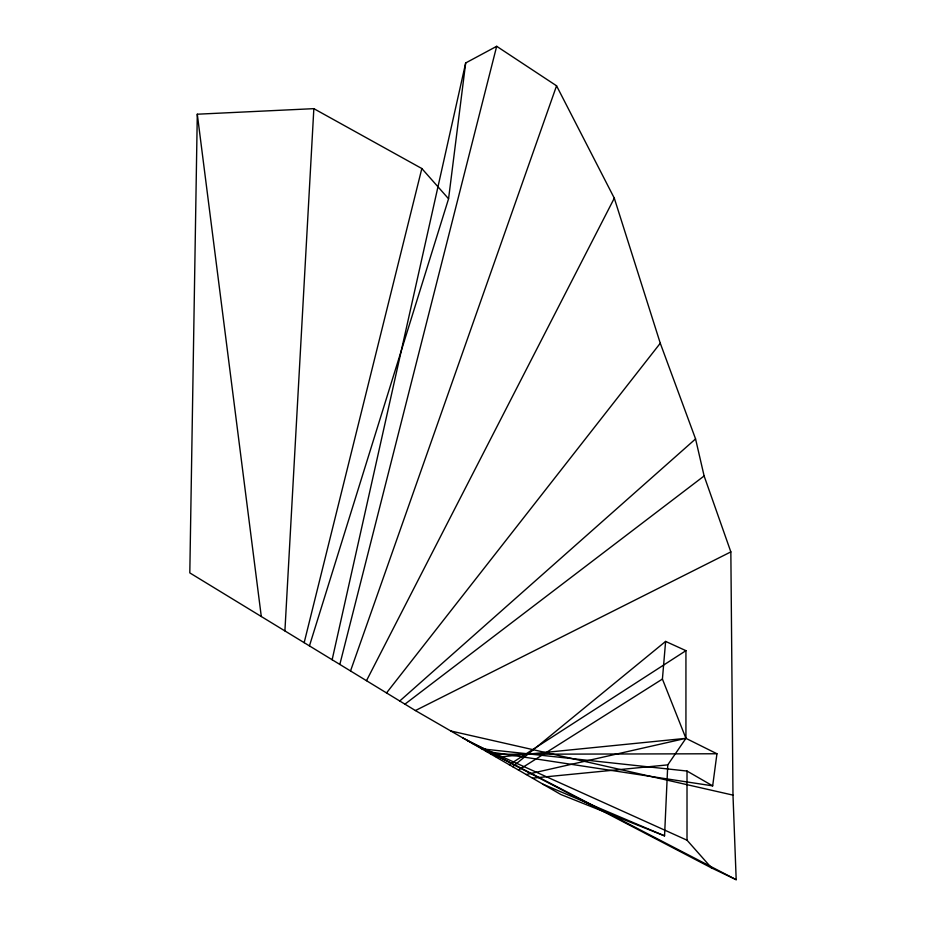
<?xml version="1.0" encoding="UTF-8"?>
<svg xmlns="http://www.w3.org/2000/svg" width="926" height="926" viewBox="0 0 926 926"><rect width="100%" height="100%" fill="white"/><g stroke="black" fill="none" stroke-linecap="round" stroke-linejoin="round"><path stroke-width="1.39" d="M309.446 645.897L448.566 198.777L421.839 168.532L313.845 108.655L197.296 114.211L189.807 572.893L415.415 710.555L560.832 794.508L664.555 835.865L667.762 764.876L685.934 738.335L685.934 650.665L665.62 641.405L512.68 766.705M284.907 630.919L313.845 108.655M486.081 751.345L712.673 785.861L716.944 753.764L685.934 738.335L662.414 679.071L665.62 641.405M448.566 198.777L465.674 62.968L496.683 46.3L556.561 85.805L614.297 198.164L660.273 343.233L695.565 438.924L704.119 475.964L730.845 551.896L732.987 795.121L736.193 879.7L711.596 867.975L467.051 740.36M332.145 659.74L465.674 62.968M304.168 642.667L421.839 168.532M339.83 664.428L496.683 46.3M350.526 670.956L556.561 85.805M366.488 680.691L614.297 198.164M386.536 692.926L660.273 343.233M399.754 700.994L695.565 438.924M404.94 704.154L704.119 475.964M509.242 764.714L685.934 650.665M518.479 770.062L662.414 679.071M415.415 710.555L730.845 551.896M526.246 774.541L685.934 738.335L496.429 757.318M532.473 778.129L667.762 764.876M491.185 754.296L716.944 753.764M481.751 748.845L687.011 771.045L712.673 785.861M450.777 730.973L732.987 795.121M543.134 784.287L664.555 835.865M471.647 743.011L687.011 840.195L711.596 867.975M462.884 737.953L736.193 879.7M197.296 114.211L261.294 616.508M687.011 771.045L687.011 840.195"/></g></svg>
